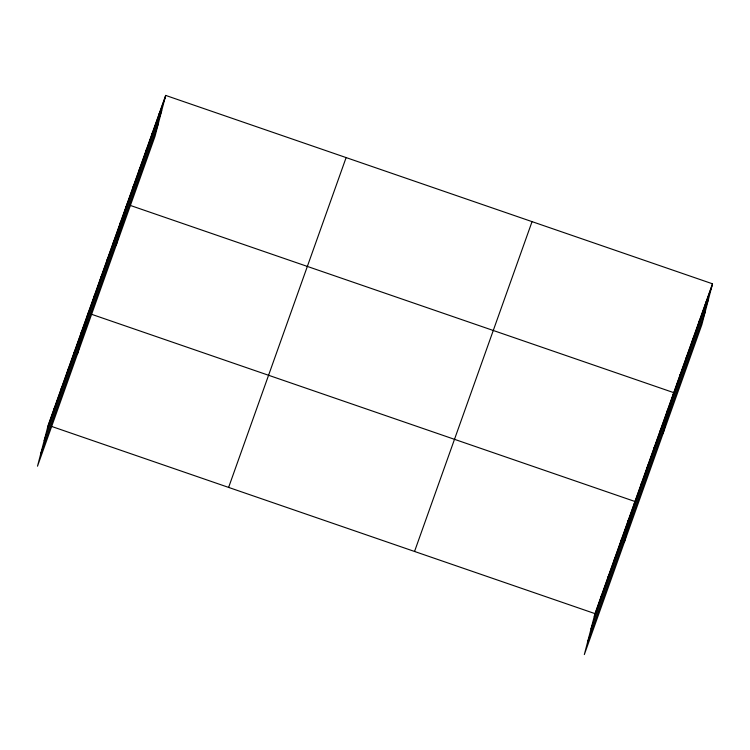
<?xml version="1.0" encoding="UTF-8"?>
<svg xmlns="http://www.w3.org/2000/svg" width="750" height="750" viewBox="0 0 750 750"><rect width="100%" height="100%" fill="white"/><g stroke="black" fill="none" stroke-linecap="round" stroke-linejoin="round"><path stroke-width="1.12" d="M54.122 409.237L54.825 406.556M60.788 390.553L61.481 387.863M67.444 371.859L68.147 369.169M74.1 353.166L74.803 350.484M80.766 334.481L81.459 331.791M77.456 354.056L88.116 313.106M93.881 297.647L94.584 294.966M100.35 279.506L101.044 276.825M106.809 261.366L107.513 258.684M113.269 243.225L113.972 240.544M119.737 225.084L120.431 222.403M116.231 245.213L126.9 204.262M132.666 188.803L133.359 186.122M139.125 170.662L139.828 167.981M145.584 152.522L146.287 149.841M152.053 134.391L152.747 131.7M158.513 116.25L159.216 113.559M165.675 95.419L155.006 136.369L37.5 466.2L48.169 425.241L165.675 95.419L712.5 283.8L701.831 324.759L584.325 654.581L594.994 613.631L712.5 283.8M600.947 597.628L601.65 594.938M607.612 578.934L608.306 576.244M614.269 560.241L614.972 557.559M620.925 541.556L621.628 538.866M627.591 522.863L628.284 520.181M624.281 542.438L634.941 501.487L91.341 314.213M640.706 486.038L641.409 483.347M647.175 467.897L647.869 465.206M653.634 449.756L654.338 447.066M660.094 431.616L660.797 428.925M666.562 413.475L667.256 410.784M663.056 433.603L673.725 392.644L130.116 205.369M679.481 377.194L680.184 374.503M685.95 359.053L686.644 356.363M692.409 340.912L693.113 338.222M698.878 322.772L699.572 320.081M705.337 304.631L706.041 301.941M47.466 427.931L164.972 98.109M44.175 440.559L161.691 110.738M40.791 453.572L158.297 123.741M228.619 487.406L346.125 157.584M414.544 551.456L532.05 221.634M594.291 616.312L711.797 286.491M591 628.941L708.506 299.119M587.616 641.953L705.122 312.131M51.394 426.356L594.994 613.631"/></g></svg>
